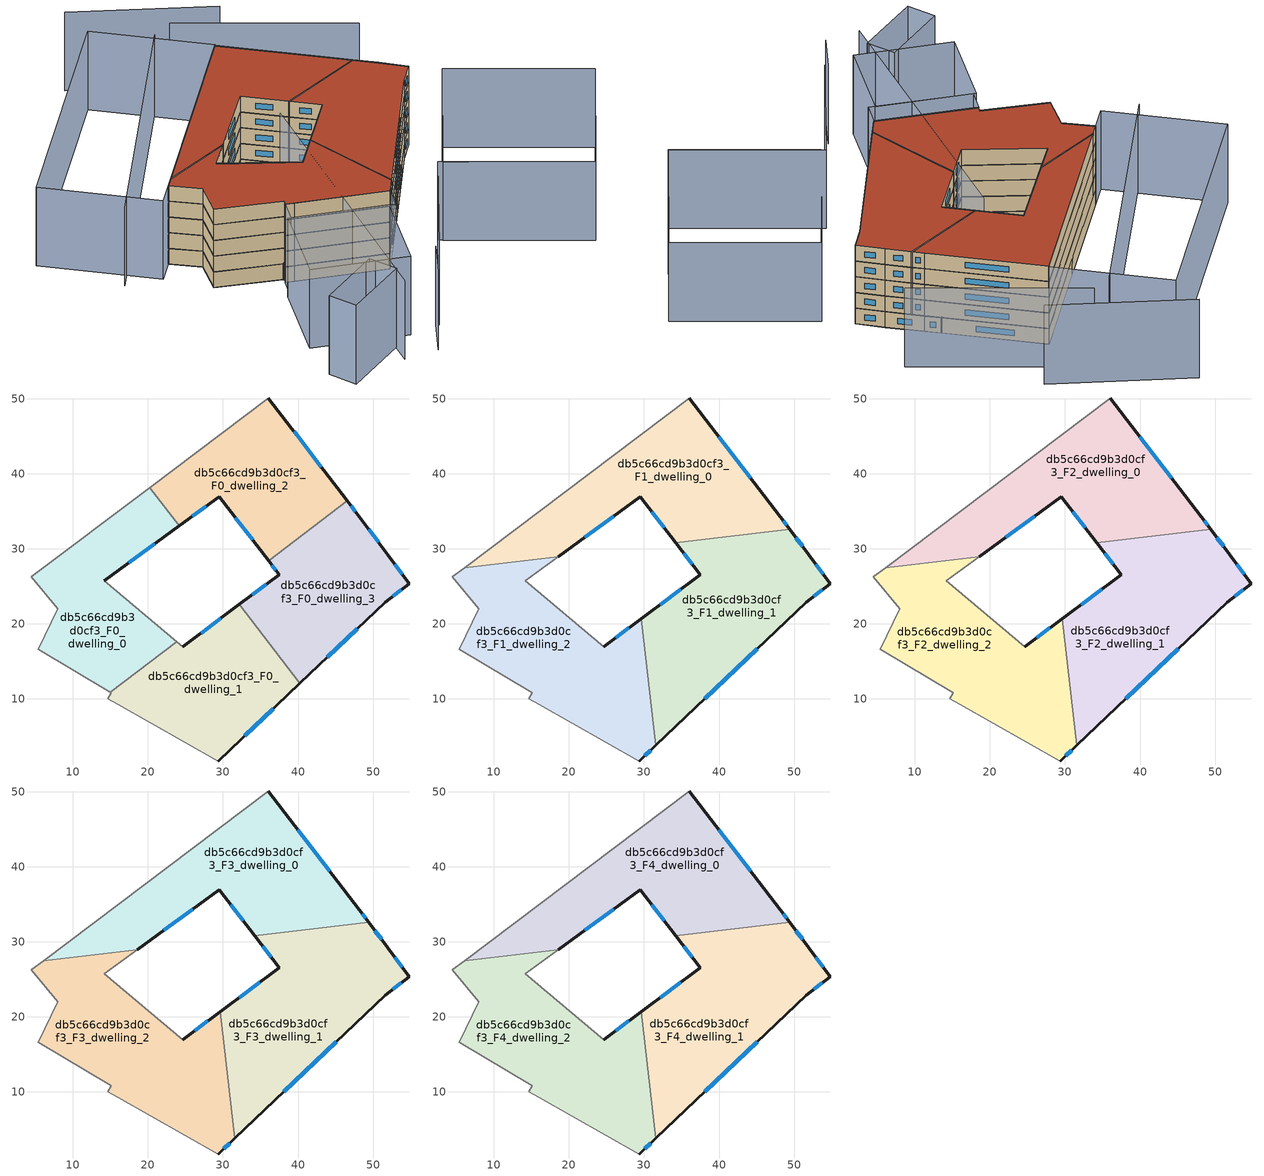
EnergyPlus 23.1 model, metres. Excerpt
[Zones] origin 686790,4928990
db5c66cd9b3d0cf3_F0_dwelling_0
 floor ground (EU_floor_Construction): 23.81,17.64 14.2,25.74 24.18,33.04 20.27,38.16 4.49,26.24 7.96,21.97 5.38,16.6 14.99,10.89 z0
 wall outside (EU_wall_Construction): 24.18,33.04 14.2,25.74 z0:3
 wall adiabatic (EU_wall_Construction): 14.2,25.74 23.81,17.64 / 14.99,10.89 5.38,16.6 7.96,21.97 4.49,26.24 20.27,38.16 z0:3
 wall to db5c66cd9b3d0cf3_F0_dwelling_2 (EU_wall_Construction): 20.27,38.16 24.18,33.04 z0:3
 wall to db5c66cd9b3d0cf3_F0_dwelling_1 (EU_wall_Construction): 23.81,17.64 14.99,10.89 z0:3
 window (EU_Window_Construction): 20.94,30.67 17.45,28.12 z0.98:2.02
db5c66cd9b3d0cf3_F0_dwelling_1
 floor ground (EU_floor_Construction): 40.23,12.06 32.19,22.58 24.65,16.93 23.81,17.64 14.99,10.89 15.14,10.8 14.68,10.02 15.98,9.28 29.37,1.72 z0
 wall outside (EU_wall_Construction): 24.65,16.93 32.19,22.58 / 40.23,12.06 29.37,1.72 z0:3
 wall to db5c66cd9b3d0cf3_F0_dwelling_3 (EU_wall_Construction): 32.19,22.58 40.23,12.06 z0:3
 wall adiabatic (EU_wall_Construction): 29.37,1.72 15.98,9.28 14.68,10.02 15.14,10.8 14.99,10.89 / 23.81,17.64 24.65,16.93 z0:3
 window (EU_Window_Construction): 27.1,18.77 29.74,20.74 / 36.7,8.7 32.9,5.08 z0.98:2.02
db5c66cd9b3d0cf3_F0_dwelling_2
 floor ground (EU_floor_Construction): 46.54,36.39 36.06,50.08 20.27,38.16 24.18,33.04 29.51,36.94 36.07,28.39 z0
 wall outside (EU_wall_Construction): 36.06,50.08 46.54,36.39 / 36.07,28.39 29.51,36.94 24.18,33.04 z0:3
 wall adiabatic (EU_wall_Construction): 20.27,38.16 36.06,50.08 z0:3
 wall to db5c66cd9b3d0cf3_F0_dwelling_3 (EU_wall_Construction): 46.54,36.39 36.07,28.39 z0:3
 window (EU_Window_Construction): 27.78,35.67 25.91,34.31 / 39.47,45.63 43.13,40.84 / 33.94,31.17 31.65,34.16 z0.98:2.02
db5c66cd9b3d0cf3_F0_dwelling_3
 floor ground (EU_floor_Construction): 51.59,22.86 54.79,25.31 51.96,29.21 48.17,34.25 46.54,36.39 36.07,28.39 37.49,26.54 32.19,22.58 40.23,12.06 z0
 wall outside (EU_wall_Construction): 32.19,22.58 37.49,26.54 36.07,28.39 / 46.54,36.39 48.17,34.25 51.96,29.21 54.79,25.31 51.59,22.86 40.23,12.06 z0:3
 window (EU_Window_Construction): 53.75,24.52 52.63,23.66 / 47.9,19.35 43.93,15.57 / 33.91,23.87 35.77,25.25 / 37.03,27.14 36.54,27.79 / 47.07,35.69 47.64,34.95 / 49.4,32.61 50.73,30.85 / 52.88,27.94 53.87,26.58 z0.98:2.02
db5c66cd9b3d0cf3_F1_dwelling_0
 floor to db5c66cd9b3d0cf3_F0_dwelling_2 (EU_floor_Construction): 46.54,36.39 36.06,50.08 20.27,38.16 24.18,33.04 29.51,36.94 34.24,30.79 40.11,31.48 z3
 floor to db5c66cd9b3d0cf3_F0_dwelling_0 (EU_floor_Construction): 24.18,33.04 20.27,38.16 6.12,27.47 18.57,28.94 z3
 floor to db5c66cd9b3d0cf3_F0_dwelling_3 (EU_floor_Construction): 49.43,32.57 48.17,34.25 46.54,36.39 40.11,31.48 z3
 wall outside (EU_wall_Construction): 34.23,30.79 29.51,36.94 18.57,28.94 / 36.06,50.08 48.17,34.25 49.43,32.57 z3:6
 wall to db5c66cd9b3d0cf3_F1_dwelling_1 (EU_wall_Construction): 49.43,32.57 34.23,30.79 z3:6
 wall to db5c66cd9b3d0cf3_F1_dwelling_2 (EU_wall_Construction): 18.57,28.94 6.12,27.47 z3:6
 wall adiabatic (EU_wall_Construction): 6.12,27.47 36.06,50.08 z3:6
 window (EU_Window_Construction): 32.7,32.79 31.05,34.94 / 25.95,34.34 22.13,31.54 / 40,44.93 44.23,39.4 / 48.58,33.71 49.02,33.12 z3.98:5.02
db5c66cd9b3d0cf3_F1_dwelling_1
 floor to db5c66cd9b3d0cf3_F0_dwelling_1 (EU_floor_Construction): 40.23,12.06 32.19,22.58 29.62,20.65 31.6,3.84 z3
 floor to db5c66cd9b3d0cf3_F0_dwelling_3 (EU_floor_Construction): 51.59,22.86 54.79,25.31 51.96,29.21 49.43,32.57 40.11,31.48 36.08,28.39 37.49,26.54 32.19,22.58 40.23,12.06 z3
 floor to db5c66cd9b3d0cf3_F0_dwelling_2 (EU_floor_Construction): 40.11,31.48 34.24,30.79 36.08,28.39 z3
 wall outside (EU_wall_Construction): 49.43,32.57 51.96,29.21 54.79,25.31 51.59,22.86 31.6,3.84 / 29.62,20.66 37.49,26.54 34.23,30.79 z3:6
 wall to db5c66cd9b3d0cf3_F1_dwelling_2 (EU_wall_Construction): 31.6,3.84 29.62,20.66 z3:6
 window (EU_Window_Construction): 36.43,27.92 35.29,29.41 / 50.26,31.48 51.14,30.31 / 52.88,27.94 53.87,26.58 / 53.75,24.52 52.63,23.66 / 45.09,16.68 38.1,10.03 / 32.18,22.57 34.93,24.63 z3.98:5.02
db5c66cd9b3d0cf3_F1_dwelling_2
 floor to db5c66cd9b3d0cf3_F0_dwelling_0 (EU_floor_Construction): 23.81,17.64 14.2,25.74 18.57,28.94 6.12,27.47 4.49,26.24 7.96,21.97 5.38,16.6 14.99,10.89 z3
 floor to db5c66cd9b3d0cf3_F0_dwelling_1 (EU_floor_Construction): 31.6,3.84 29.62,20.65 24.65,16.93 23.81,17.64 14.99,10.89 15.14,10.8 14.68,10.02 15.98,9.28 29.37,1.72 z3
 wall outside (EU_wall_Construction): 24.65,16.93 29.62,20.66 / 31.6,3.84 29.37,1.72 z3:6
 wall adiabatic (EU_wall_Construction): 18.57,28.94 14.2,25.74 24.65,16.93 / 29.37,1.72 15.98,9.28 14.68,10.02 15.14,10.8 5.38,16.6 7.96,21.97 4.49,26.24 6.12,27.47 z3:6
 window (EU_Window_Construction): 26.27,18.14 28.01,19.44 / 30.88,3.15 30.1,2.41 z3.98:5.02
db5c66cd9b3d0cf3_F2_dwelling_0
 floor to db5c66cd9b3d0cf3_F1_dwelling_0 (EU_floor_Construction): 49.43,32.57 48.17,34.25 36.06,50.08 6.12,27.47 18.57,28.94 29.51,36.94 34.23,30.79 z6
 wall outside (EU_wall_Construction): 34.23,30.79 29.51,36.94 18.57,28.94 / 36.06,50.08 48.17,34.25 49.43,32.57 z6:9
 wall to db5c66cd9b3d0cf3_F2_dwelling_1 (EU_wall_Construction): 49.43,32.57 34.23,30.79 z6:9
 wall to db5c66cd9b3d0cf3_F2_dwelling_2 (EU_wall_Construction): 18.57,28.94 6.12,27.47 z6:9
 wall adiabatic (EU_wall_Construction): 6.12,27.47 36.06,50.08 z6:9
 window (EU_Window_Construction): 32.7,32.79 31.05,34.94 / 25.95,34.34 22.13,31.54 / 40,44.93 44.23,39.4 / 48.58,33.71 49.02,33.12 z6.98:8.02
db5c66cd9b3d0cf3_F2_dwelling_1
 floor to db5c66cd9b3d0cf3_F1_dwelling_1 (EU_floor_Construction): 51.59,22.86 54.79,25.31 51.96,29.21 49.43,32.57 34.23,30.79 37.49,26.54 29.62,20.66 31.6,3.84 z6
 wall outside (EU_wall_Construction): 49.43,32.57 51.96,29.21 54.79,25.31 51.59,22.86 31.6,3.84 / 29.62,20.66 37.49,26.54 34.23,30.79 z6:9
 wall to db5c66cd9b3d0cf3_F2_dwelling_2 (EU_wall_Construction): 31.6,3.84 29.62,20.66 z6:9
 window (EU_Window_Construction): 36.43,27.92 35.29,29.41 / 50.26,31.48 51.14,30.31 / 52.88,27.94 53.87,26.58 / 53.75,24.52 52.63,23.66 / 45.09,16.68 38.1,10.03 / 32.18,22.57 34.93,24.63 z6.98:8.02
db5c66cd9b3d0cf3_F2_dwelling_2
 floor to db5c66cd9b3d0cf3_F1_dwelling_2 (EU_floor_Construction): 31.6,3.84 29.62,20.66 24.65,16.93 14.2,25.74 18.57,28.94 6.12,27.47 4.49,26.24 7.96,21.97 5.38,16.6 15.14,10.8 14.68,10.02 15.98,9.28 29.37,1.72 z6
 wall outside (EU_wall_Construction): 24.65,16.93 29.62,20.66 / 31.6,3.84 29.37,1.72 z6:9
 wall adiabatic (EU_wall_Construction): 18.57,28.94 14.2,25.74 24.65,16.93 / 29.37,1.72 15.98,9.28 14.68,10.02 15.14,10.8 5.38,16.6 7.96,21.97 4.49,26.24 6.12,27.47 z6:9
 window (EU_Window_Construction): 26.27,18.14 28.01,19.44 / 30.88,3.15 30.1,2.41 z6.98:8.02
db5c66cd9b3d0cf3_F3_dwelling_0
 floor to db5c66cd9b3d0cf3_F2_dwelling_0 (EU_floor_Construction): 49.43,32.57 48.17,34.25 36.06,50.08 6.12,27.47 18.57,28.94 29.51,36.94 34.23,30.79 z9
 wall outside (EU_wall_Construction): 34.23,30.79 29.51,36.94 18.57,28.94 / 36.06,50.08 48.17,34.25 49.43,32.57 z9:12
 wall to db5c66cd9b3d0cf3_F3_dwelling_1 (EU_wall_Construction): 49.43,32.57 34.23,30.79 z9:12
 wall to db5c66cd9b3d0cf3_F3_dwelling_2 (EU_wall_Construction): 18.57,28.94 6.12,27.47 z9:12
 wall adiabatic (EU_wall_Construction): 6.12,27.47 36.06,50.08 z9:12
 window (EU_Window_Construction): 32.7,32.79 31.05,34.94 / 25.95,34.34 22.13,31.54 / 40,44.93 44.23,39.4 / 48.58,33.71 49.02,33.12 z9.98:11.02
db5c66cd9b3d0cf3_F3_dwelling_1
 floor to db5c66cd9b3d0cf3_F2_dwelling_1 (EU_floor_Construction): 51.59,22.86 54.79,25.31 51.96,29.21 49.43,32.57 34.23,30.79 37.49,26.54 29.62,20.66 31.6,3.84 z9
 wall outside (EU_wall_Construction): 49.43,32.57 51.96,29.21 54.79,25.31 51.59,22.86 31.6,3.84 / 29.62,20.66 37.49,26.54 34.23,30.79 z9:12
 wall to db5c66cd9b3d0cf3_F3_dwelling_2 (EU_wall_Construction): 31.6,3.84 29.62,20.66 z9:12
 window (EU_Window_Construction): 36.43,27.92 35.29,29.41 / 50.26,31.48 51.14,30.31 / 52.88,27.94 53.87,26.58 / 53.75,24.52 52.63,23.66 / 45.09,16.68 38.1,10.03 / 32.18,22.57 34.93,24.63 z9.98:11.02
db5c66cd9b3d0cf3_F3_dwelling_2
 floor to db5c66cd9b3d0cf3_F2_dwelling_2 (EU_floor_Construction): 31.6,3.84 29.62,20.66 24.65,16.93 14.2,25.74 18.57,28.94 6.12,27.47 4.49,26.24 7.96,21.97 5.38,16.6 15.14,10.8 14.68,10.02 15.98,9.28 29.37,1.72 z9
 wall outside (EU_wall_Construction): 24.65,16.93 29.62,20.66 / 31.6,3.84 29.37,1.72 z9:12
 wall adiabatic (EU_wall_Construction): 18.57,28.94 14.2,25.74 24.65,16.93 / 29.37,1.72 15.98,9.28 14.68,10.02 15.14,10.8 5.38,16.6 7.96,21.97 4.49,26.24 6.12,27.47 z9:12
 window (EU_Window_Construction): 26.27,18.14 28.01,19.44 / 30.88,3.15 30.1,2.41 z9.98:11.02
db5c66cd9b3d0cf3_F4_dwelling_0
 floor to db5c66cd9b3d0cf3_F3_dwelling_0 (EU_floor_Construction): 49.43,32.57 48.17,34.25 36.06,50.08 6.12,27.47 18.57,28.94 29.51,36.94 34.23,30.79 z12
 wall outside (EU_wall_Construction): 34.23,30.79 29.51,36.94 18.57,28.94 / 36.06,50.08 48.17,34.25 49.43,32.57 z12:15
 wall to db5c66cd9b3d0cf3_F4_dwelling_1 (EU_wall_Construction): 49.43,32.57 34.23,30.79 z12:15
 wall to db5c66cd9b3d0cf3_F4_dwelling_2 (EU_wall_Construction): 18.57,28.94 6.12,27.47 z12:15
 wall adiabatic (EU_wall_Construction): 6.12,27.47 36.06,50.08 z12:15
 window (EU_Window_Construction): 32.7,32.79 31.05,34.94 / 25.95,34.34 22.13,31.54 / 40,44.93 44.23,39.4 / 48.58,33.71 49.02,33.12 z12.98:14.02
 roof outside (EU_roof_Construction): 36.06,50.08 48.17,34.25 49.43,32.57 34.23,30.79 29.51,36.94 18.57,28.94 6.12,27.47 z15
db5c66cd9b3d0cf3_F4_dwelling_1
 floor to db5c66cd9b3d0cf3_F3_dwelling_1 (EU_floor_Construction): 51.59,22.86 54.79,25.31 51.96,29.21 49.43,32.57 34.23,30.79 37.49,26.54 29.62,20.66 31.6,3.84 z12
 wall outside (EU_wall_Construction): 49.43,32.57 51.96,29.21 54.79,25.31 51.59,22.86 31.6,3.84 / 29.62,20.66 37.49,26.54 34.23,30.79 z12:15
 wall to db5c66cd9b3d0cf3_F4_dwelling_2 (EU_wall_Construction): 31.6,3.84 29.62,20.66 z12:15
 window (EU_Window_Construction): 36.43,27.92 35.29,29.41 / 50.26,31.48 51.14,30.31 / 52.88,27.94 53.87,26.58 / 53.75,24.52 52.63,23.66 / 45.09,16.68 38.1,10.03 / 32.18,22.57 34.93,24.63 z12.98:14.02
 roof outside (EU_roof_Construction): 51.96,29.21 54.79,25.31 51.59,22.86 31.6,3.84 29.62,20.66 37.49,26.54 34.23,30.79 49.43,32.57 z15
db5c66cd9b3d0cf3_F4_dwelling_2
 floor to db5c66cd9b3d0cf3_F3_dwelling_2 (EU_floor_Construction): 31.6,3.84 29.62,20.66 24.65,16.93 14.2,25.74 18.57,28.94 6.12,27.47 4.49,26.24 7.96,21.97 5.38,16.6 15.14,10.8 14.68,10.02 15.98,9.28 29.37,1.72 z12
 wall outside (EU_wall_Construction): 24.65,16.93 29.62,20.66 / 31.6,3.84 29.37,1.72 z12:15
 wall adiabatic (EU_wall_Construction): 18.57,28.94 14.2,25.74 24.65,16.93 / 29.37,1.72 15.98,9.28 14.68,10.02 15.14,10.8 5.38,16.6 7.96,21.97 4.49,26.24 6.12,27.47 z12:15
 window (EU_Window_Construction): 26.27,18.14 28.01,19.44 / 30.88,3.15 30.1,2.41 z12.98:14.02
 roof outside (EU_roof_Construction): 29.62,20.66 31.6,3.84 29.37,1.72 15.98,9.28 14.68,10.02 15.14,10.8 5.38,16.6 7.96,21.97 4.49,26.24 6.12,27.47 18.57,28.94 14.2,25.74 24.65,16.93 z15
shading: 31.12,58.67 -4.65,26.45 / 19.91,-19.86 24.3,-14.52 / 31.01,29.18 14.28,-18.27 / 24.68,-14.83 40.27,2.59 / 40.27,2.59 58.75,-13.95 / 57.03,39.4 34.96,59.4 / 43.97,57.66 24.79,72.72 / 36.23,50.21 1.14,23.71 / 1.14,23.71 -11.12,39.95 / -11.12,39.95 23.97,66.45 / 23.97,66.45 36.23,50.21 / 2.62,-13.37 14.23,-10.05 / 14.23,-10.05 15.61,-14.89 / 15.61,-14.89 4,-18.22 / 4,-18.22 2.62,-13.37 / 12.32,6.88 26.6,-0.98 / 26.6,-0.98 19.51,-13.86 / 19.51,-13.86 5.23,-6 / 5.23,-6 12.32,6.88 / 14.62,10.06 29.37,1.72 / 29.37,1.72 27.46,-1.66 / 27.46,-1.66 12.71,6.67 / 12.71,6.67 14.62,10.06 / 40.84,2.08 58.18,21.19 / 58.18,21.19 76.01,5.01 / 76.01,5.01 58.67,-14.1 / 58.67,-14.1 40.84,2.08 z0:15
[Building]
EU S2 Campaign: North Axis=0; Terrain=City; Solar Distribution=FullExterior
[Site:Location]
Bologna: Latitude=44.5; Longitude=11.25; Time Zone=1; Elevation=37
[SizingPeriod:WeatherFileDays]
AnnualSizingPeriod: Begin Month=1; Begin Day of Month=1; End Month=12; End Day of Month=31; Day of Week for Start Day=Monday; Use Weather File Daylight Saving Period=No; Use Weather File Rain and Snow Indicators=No
[MATERIAL]
EU_InternalMass_Material: Roughness=MediumRough; Thickness=0.1; Conductivity=1; Density=1800; Specific Heat=900; Thermal Absorptance=0.9; Solar Absorptance=0.7; Visible Absorptance=0.7
[MATERIAL:NOMASS] Roughness=MediumRough; Thermal Absorptance=0.9; Solar Absorptance=0.7; Visible Absorptance=0.7
Name | Thermal Resistance
EU_wall_NoMass | 0.905828
EU_roof_NoMass | 0.37593
EU_floor_NoMass | 0.67114
[WINDOWMATERIAL:SIMPLEGLAZINGSYSTEM]
EU_Window_SimpleGlazing: UFactor=4.52486; Solar Heat Gain Coefficient=0.85; Visible Transmittance=0.85
[CONSTRUCTION]
EU_wall_Construction: EU_wall_NoMass
EU_roof_Construction: EU_roof_NoMass
EU_floor_Construction: EU_floor_NoMass
EU_InternalMass_Construction: EU_InternalMass_Material
EU_Window_Construction: EU_Window_SimpleGlazing
[ZONE] Type=1; Multiplier=1; Ceiling Height=autocalculate; Floor Area=autocalculate; Part of Total Floor Area=Yes
Name | Volume
db5c66cd9b3d0cf3_F0_dwelling_0 | 811.865
db5c66cd9b3d0cf3_F1_dwelling_0; db5c66cd9b3d0cf3_F2_dwelling_0; db5c66cd9b3d0cf3_F3_dwelling_0; db5c66cd9b3d0cf3_F4_dwelling_0; db5c66cd9b3d0cf3_F1_dwelling_2; db5c66cd9b3d0cf3_F2_dwelling_2; db5c66cd9b3d0cf3_F3_dwelling_2; db5c66cd9b3d0cf3_F4_dwelling_2 | 1082.5
db5c66cd9b3d0cf3_F0_dwelling_1 | 811.838
db5c66cd9b3d0cf3_F1_dwelling_1; db5c66cd9b3d0cf3_F2_dwelling_1; db5c66cd9b3d0cf3_F3_dwelling_1; db5c66cd9b3d0cf3_F4_dwelling_1 | 1082.47
db5c66cd9b3d0cf3_F0_dwelling_2 | 811.887
db5c66cd9b3d0cf3_F0_dwelling_3 | 811.872
[INTERNALMASS] Construction=EU_InternalMass_Construction
Name | Zone or ZoneList | Surface Area
db5c66cd9b3d0cf3_F0_dwelling_0_EU_InternalMass | db5c66cd9b3d0cf3_F0_dwelling_0 | 270.622
db5c66cd9b3d0cf3_F0_dwelling_1_EU_InternalMass | db5c66cd9b3d0cf3_F0_dwelling_1 | 270.616
db5c66cd9b3d0cf3_F0_dwelling_2_EU_InternalMass | db5c66cd9b3d0cf3_F0_dwelling_2 | 270.629
db5c66cd9b3d0cf3_F0_dwelling_3_EU_InternalMass | db5c66cd9b3d0cf3_F0_dwelling_3 | 270.624
db5c66cd9b3d0cf3_F1_dwelling_0_EU_InternalMass | db5c66cd9b3d0cf3_F1_dwelling_0 | 360.834
db5c66cd9b3d0cf3_F1_dwelling_1_EU_InternalMass | db5c66cd9b3d0cf3_F1_dwelling_1 | 360.829
db5c66cd9b3d0cf3_F1_dwelling_2_EU_InternalMass | db5c66cd9b3d0cf3_F1_dwelling_2 | 360.832
db5c66cd9b3d0cf3_F2_dwelling_0_EU_InternalMass | db5c66cd9b3d0cf3_F2_dwelling_0 | 360.834
db5c66cd9b3d0cf3_F2_dwelling_1_EU_InternalMass | db5c66cd9b3d0cf3_F2_dwelling_1 | 360.829
db5c66cd9b3d0cf3_F2_dwelling_2_EU_InternalMass | db5c66cd9b3d0cf3_F2_dwelling_2 | 360.832
db5c66cd9b3d0cf3_F3_dwelling_0_EU_InternalMass | db5c66cd9b3d0cf3_F3_dwelling_0 | 360.834
db5c66cd9b3d0cf3_F3_dwelling_1_EU_InternalMass | db5c66cd9b3d0cf3_F3_dwelling_1 | 360.829
db5c66cd9b3d0cf3_F3_dwelling_2_EU_InternalMass | db5c66cd9b3d0cf3_F3_dwelling_2 | 360.832
db5c66cd9b3d0cf3_F4_dwelling_0_EU_InternalMass | db5c66cd9b3d0cf3_F4_dwelling_0 | 360.834
db5c66cd9b3d0cf3_F4_dwelling_1_EU_InternalMass | db5c66cd9b3d0cf3_F4_dwelling_1 | 360.829
db5c66cd9b3d0cf3_F4_dwelling_2_EU_InternalMass | db5c66cd9b3d0cf3_F4_dwelling_2 | 360.832
[OTHEREQUIPMENT] Fuel Type=Electricity; Design Level Calculation Method=Watts/Area; Power per Zone Floor Area=1; Fraction Latent=0; Fraction Radiant=0; Fraction Lost=0; Carbon Dioxide Generation Rate=0; EndUse Subcategory=EU_Step8_InternalGains
Name | Zone or ZoneList or Space or SpaceList | Schedule
EU_Step8_InternalGain_db5c66cd9b3d0cf3_F0_dwelling_0_f000 | db5c66cd9b3d0cf3_F0_dwelling_0 | EU_Step8_GainSchedule_db5c66cd9b3d0cf3_F0_dwelling_0_f000
EU_Step8_InternalGain_db5c66cd9b3d0cf3_F0_dwelling_1_f000 | db5c66cd9b3d0cf3_F0_dwelling_1 | EU_Step8_GainSchedule_db5c66cd9b3d0cf3_F0_dwelling_1_f000
EU_Step8_InternalGain_db5c66cd9b3d0cf3_F0_dwelling_2_f000 | db5c66cd9b3d0cf3_F0_dwelling_2 | EU_Step8_GainSchedule_db5c66cd9b3d0cf3_F0_dwelling_2_f000
EU_Step8_InternalGain_db5c66cd9b3d0cf3_F0_dwelling_3_f000 | db5c66cd9b3d0cf3_F0_dwelling_3 | EU_Step8_GainSchedule_db5c66cd9b3d0cf3_F0_dwelling_3_f000
EU_Step8_InternalGain_db5c66cd9b3d0cf3_F1_dwelling_0_f000 | db5c66cd9b3d0cf3_F1_dwelling_0 | EU_Step8_GainSchedule_db5c66cd9b3d0cf3_F1_dwelling_0_f000
EU_Step8_InternalGain_db5c66cd9b3d0cf3_F1_dwelling_1_f000 | db5c66cd9b3d0cf3_F1_dwelling_1 | EU_Step8_GainSchedule_db5c66cd9b3d0cf3_F1_dwelling_1_f000
EU_Step8_InternalGain_db5c66cd9b3d0cf3_F1_dwelling_2_f000 | db5c66cd9b3d0cf3_F1_dwelling_2 | EU_Step8_GainSchedule_db5c66cd9b3d0cf3_F1_dwelling_2_f000
EU_Step8_InternalGain_db5c66cd9b3d0cf3_F2_dwelling_0_f000 | db5c66cd9b3d0cf3_F2_dwelling_0 | EU_Step8_GainSchedule_db5c66cd9b3d0cf3_F2_dwelling_0_f000
EU_Step8_InternalGain_db5c66cd9b3d0cf3_F2_dwelling_1_f000 | db5c66cd9b3d0cf3_F2_dwelling_1 | EU_Step8_GainSchedule_db5c66cd9b3d0cf3_F2_dwelling_1_f000
EU_Step8_InternalGain_db5c66cd9b3d0cf3_F2_dwelling_2_f000 | db5c66cd9b3d0cf3_F2_dwelling_2 | EU_Step8_GainSchedule_db5c66cd9b3d0cf3_F2_dwelling_2_f000
EU_Step8_InternalGain_db5c66cd9b3d0cf3_F3_dwelling_0_f000 | db5c66cd9b3d0cf3_F3_dwelling_0 | EU_Step8_GainSchedule_db5c66cd9b3d0cf3_F3_dwelling_0_f000
EU_Step8_InternalGain_db5c66cd9b3d0cf3_F3_dwelling_1_f000 | db5c66cd9b3d0cf3_F3_dwelling_1 | EU_Step8_GainSchedule_db5c66cd9b3d0cf3_F3_dwelling_1_f000
EU_Step8_InternalGain_db5c66cd9b3d0cf3_F3_dwelling_2_f000 | db5c66cd9b3d0cf3_F3_dwelling_2 | EU_Step8_GainSchedule_db5c66cd9b3d0cf3_F3_dwelling_2_f000
EU_Step8_InternalGain_db5c66cd9b3d0cf3_F4_dwelling_0_f000 | db5c66cd9b3d0cf3_F4_dwelling_0 | EU_Step8_GainSchedule_db5c66cd9b3d0cf3_F4_dwelling_0_f000
EU_Step8_InternalGain_db5c66cd9b3d0cf3_F4_dwelling_1_f000 | db5c66cd9b3d0cf3_F4_dwelling_1 | EU_Step8_GainSchedule_db5c66cd9b3d0cf3_F4_dwelling_1_f000
EU_Step8_InternalGain_db5c66cd9b3d0cf3_F4_dwelling_2_f000 | db5c66cd9b3d0cf3_F4_dwelling_2 | EU_Step8_GainSchedule_db5c66cd9b3d0cf3_F4_dwelling_2_f000
[ZONEVENTILATION:DESIGNFLOWRATE] Schedule=EU_AlwaysOn; Design Flow Rate Calculation Method=AirChanges/Hour; Air Changes per Hour=0.73129; Ventilation Type=Natural; Fan Pressure Rise=0; Fan Total Efficiency=1; Constant Term Coefficient=1; Temperature Term Coefficient=0; Velocity Term Coefficient=0; Velocity Squared Term Coefficient=0; Minimum Indoor Temperature=-100; Maximum Indoor Temperature=100; Delta Temperature=-100; Minimum Outdoor Temperature=-100; Maximum Outdoor Temperature=100; Maximum Wind Speed=40
Name | Zone or ZoneList or Space or SpaceList
EU_ConstantAir_db5c66cd9b3d0cf3_F0_dwelling_0 | db5c66cd9b3d0cf3_F0_dwelling_0
EU_ConstantAir_db5c66cd9b3d0cf3_F0_dwelling_1 | db5c66cd9b3d0cf3_F0_dwelling_1
EU_ConstantAir_db5c66cd9b3d0cf3_F0_dwelling_2 | db5c66cd9b3d0cf3_F0_dwelling_2
EU_ConstantAir_db5c66cd9b3d0cf3_F0_dwelling_3 | db5c66cd9b3d0cf3_F0_dwelling_3
EU_ConstantAir_db5c66cd9b3d0cf3_F1_dwelling_0 | db5c66cd9b3d0cf3_F1_dwelling_0
EU_ConstantAir_db5c66cd9b3d0cf3_F1_dwelling_1 | db5c66cd9b3d0cf3_F1_dwelling_1
EU_ConstantAir_db5c66cd9b3d0cf3_F1_dwelling_2 | db5c66cd9b3d0cf3_F1_dwelling_2
EU_ConstantAir_db5c66cd9b3d0cf3_F2_dwelling_0 | db5c66cd9b3d0cf3_F2_dwelling_0
EU_ConstantAir_db5c66cd9b3d0cf3_F2_dwelling_1 | db5c66cd9b3d0cf3_F2_dwelling_1
EU_ConstantAir_db5c66cd9b3d0cf3_F2_dwelling_2 | db5c66cd9b3d0cf3_F2_dwelling_2
EU_ConstantAir_db5c66cd9b3d0cf3_F3_dwelling_0 | db5c66cd9b3d0cf3_F3_dwelling_0
EU_ConstantAir_db5c66cd9b3d0cf3_F3_dwelling_1 | db5c66cd9b3d0cf3_F3_dwelling_1
EU_ConstantAir_db5c66cd9b3d0cf3_F3_dwelling_2 | db5c66cd9b3d0cf3_F3_dwelling_2
EU_ConstantAir_db5c66cd9b3d0cf3_F4_dwelling_0 | db5c66cd9b3d0cf3_F4_dwelling_0
EU_ConstantAir_db5c66cd9b3d0cf3_F4_dwelling_1 | db5c66cd9b3d0cf3_F4_dwelling_1
EU_ConstantAir_db5c66cd9b3d0cf3_F4_dwelling_2 | db5c66cd9b3d0cf3_F4_dwelling_2
[HVACTEMPLATE:THERMOSTAT] Constant Heating Setpoint=20; Constant Cooling Setpoint=50
EU_HeatOnly_db5c66cd9b3d0cf3_F0_dwelling_0; EU_HeatOnly_db5c66cd9b3d0cf3_F0_dwelling_1; EU_HeatOnly_db5c66cd9b3d0cf3_F0_dwelling_2; EU_HeatOnly_db5c66cd9b3d0cf3_F0_dwelling_3; EU_HeatOnly_db5c66cd9b3d0cf3_F1_dwelling_0; EU_HeatOnly_db5c66cd9b3d0cf3_F1_dwelling_1; EU_HeatOnly_db5c66cd9b3d0cf3_F1_dwelling_2; EU_HeatOnly_db5c66cd9b3d0cf3_F2_dwelling_0; EU_HeatOnly_db5c66cd9b3d0cf3_F2_dwelling_1; EU_HeatOnly_db5c66cd9b3d0cf3_F2_dwelling_2; EU_HeatOnly_db5c66cd9b3d0cf3_F3_dwelling_0; EU_HeatOnly_db5c66cd9b3d0cf3_F3_dwelling_1; EU_HeatOnly_db5c66cd9b3d0cf3_F3_dwelling_2; EU_HeatOnly_db5c66cd9b3d0cf3_F4_dwelling_0; EU_HeatOnly_db5c66cd9b3d0cf3_F4_dwelling_1; EU_HeatOnly_db5c66cd9b3d0cf3_F4_dwelling_2
[HVACTEMPLATE:ZONE:IDEALLOADSAIRSYSTEM] System Availability Schedule=EU_AlwaysOn; Maximum Heating Supply Air Temperature=50; Minimum Cooling Supply Air Temperature=13; Maximum Heating Supply Air Humidity Ratio=0.0156; Minimum Cooling Supply Air Humidity Ratio=0.0077; Heating Limit=NoLimit; Cooling Limit=NoLimit; Heating Availability Schedule=EU_AlwaysOn; Cooling Availability Schedule=EU_CoolingOff; Dehumidification Control Type=ConstantSensibleHeatRatio; Cooling Sensible Heat Ratio=0.7; Dehumidification Setpoint=60; Humidification Control Type=None; Humidification Setpoint=30; Outdoor Air Method=None; Outdoor Air Flow Rate per Person=0.00944; Outdoor Air Flow Rate per Zone Floor Area=0; Outdoor Air Flow Rate per Zone=0; Demand Controlled Ventilation Type=None; Outdoor Air Economizer Type=NoEconomizer; Heat Recovery Type=None; Sensible Heat Recovery Effectiveness=0.7; Latent Heat Recovery Effectiveness=0.65
Name | Template Thermostat
db5c66cd9b3d0cf3_F0_dwelling_0 | EU_HeatOnly_db5c66cd9b3d0cf3_F0_dwelling_0
db5c66cd9b3d0cf3_F0_dwelling_1 | EU_HeatOnly_db5c66cd9b3d0cf3_F0_dwelling_1
db5c66cd9b3d0cf3_F0_dwelling_2 | EU_HeatOnly_db5c66cd9b3d0cf3_F0_dwelling_2
db5c66cd9b3d0cf3_F0_dwelling_3 | EU_HeatOnly_db5c66cd9b3d0cf3_F0_dwelling_3
db5c66cd9b3d0cf3_F1_dwelling_0 | EU_HeatOnly_db5c66cd9b3d0cf3_F1_dwelling_0
db5c66cd9b3d0cf3_F1_dwelling_1 | EU_HeatOnly_db5c66cd9b3d0cf3_F1_dwelling_1
db5c66cd9b3d0cf3_F1_dwelling_2 | EU_HeatOnly_db5c66cd9b3d0cf3_F1_dwelling_2
db5c66cd9b3d0cf3_F2_dwelling_0 | EU_HeatOnly_db5c66cd9b3d0cf3_F2_dwelling_0
db5c66cd9b3d0cf3_F2_dwelling_1 | EU_HeatOnly_db5c66cd9b3d0cf3_F2_dwelling_1
db5c66cd9b3d0cf3_F2_dwelling_2 | EU_HeatOnly_db5c66cd9b3d0cf3_F2_dwelling_2
db5c66cd9b3d0cf3_F3_dwelling_0 | EU_HeatOnly_db5c66cd9b3d0cf3_F3_dwelling_0
db5c66cd9b3d0cf3_F3_dwelling_1 | EU_HeatOnly_db5c66cd9b3d0cf3_F3_dwelling_1
db5c66cd9b3d0cf3_F3_dwelling_2 | EU_HeatOnly_db5c66cd9b3d0cf3_F3_dwelling_2
db5c66cd9b3d0cf3_F4_dwelling_0 | EU_HeatOnly_db5c66cd9b3d0cf3_F4_dwelling_0
db5c66cd9b3d0cf3_F4_dwelling_1 | EU_HeatOnly_db5c66cd9b3d0cf3_F4_dwelling_1
db5c66cd9b3d0cf3_F4_dwelling_2 | EU_HeatOnly_db5c66cd9b3d0cf3_F4_dwelling_2
[SIZING:ZONE] Zone Cooling Design Supply Air Temperature Input Method=SupplyAirTemperature; Zone Cooling Design Supply Air Temperature=13; Zone Heating Design Supply Air Temperature Input Method=SupplyAirTemperature; Zone Heating Design Supply Air Temperature=50; Zone Cooling Design Supply Air Humidity Ratio=0.008; Zone Heating Design Supply Air Humidity Ratio=0.008; Cooling Design Air Flow Method=DesignDay; Cooling Design Air Flow Rate=0; Cooling Minimum Air Flow per Zone Floor Area=0.000762; Cooling Minimum Air Flow=0; Cooling Minimum Air Flow Fraction=0.2; Heating Design Air Flow Method=DesignDay; Heating Design Air Flow Rate=0; Heating Maximum Air Flow per Zone Floor Area=0.002032; Heating Maximum Air Flow=0.141576; Heating Maximum Air Flow Fraction=0.3; Account for Dedicated Outdoor Air System=No; Dedicated Outdoor Air System Control Strategy=NeutralSupplyAir; Dedicated Outdoor Air Low Setpoint Temperature for Design=autosize; Dedicated Outdoor Air High Setpoint Temperature for Design=autosize; Zone Load Sizing Method=Sensible Load Only No Latent Load; Zone Latent Cooling Design Supply Air Humidity Ratio Input Method=HumidityRatioDifference; Zone Cooling Design Supply Air Humidity Ratio Difference=0.005; Zone Latent Heating Design Supply Air Humidity Ratio Input Method=HumidityRatioDifference; Zone Humidification Design Supply Air Humidity Ratio Difference=0.005
db5c66cd9b3d0cf3_F0_dwelling_0; db5c66cd9b3d0cf3_F0_dwelling_1; db5c66cd9b3d0cf3_F0_dwelling_2; db5c66cd9b3d0cf3_F0_dwelling_3; db5c66cd9b3d0cf3_F1_dwelling_0; db5c66cd9b3d0cf3_F1_dwelling_1; db5c66cd9b3d0cf3_F1_dwelling_2; db5c66cd9b3d0cf3_F2_dwelling_0; db5c66cd9b3d0cf3_F2_dwelling_1; db5c66cd9b3d0cf3_F2_dwelling_2; db5c66cd9b3d0cf3_F3_dwelling_0; db5c66cd9b3d0cf3_F3_dwelling_1; db5c66cd9b3d0cf3_F3_dwelling_2; db5c66cd9b3d0cf3_F4_dwelling_0; db5c66cd9b3d0cf3_F4_dwelling_1; db5c66cd9b3d0cf3_F4_dwelling_2
[SCHEDULE:CONSTANT]
Name | Hourly Value
EU_AlwaysOn | 1
EU_CoolingOff | 0
[SCHEDULE:FILE] Column Number=1; Rows to Skip at Top=0; Number of Hours of Data=8760; Column Separator=Comma; Interpolate to Timestep=No; Minutes per Item=60; Adjust Schedule for Daylight Savings=Yes
Name | File
EU_Step8_GainSchedule_db5c66cd9b3d0cf3_F0_dwelling_0_f000 | ../../schedules/db5c66cd9b3d0cf3/db5c66cd9b3d0cf3_F0_dwelling_0_f000_gain.csv
EU_Step8_GainSchedule_db5c66cd9b3d0cf3_F0_dwelling_1_f000 | ../../schedules/db5c66cd9b3d0cf3/db5c66cd9b3d0cf3_F0_dwelling_1_f000_gain.csv
EU_Step8_GainSchedule_db5c66cd9b3d0cf3_F0_dwelling_2_f000 | ../../schedules/db5c66cd9b3d0cf3/db5c66cd9b3d0cf3_F0_dwelling_2_f000_gain.csv
EU_Step8_GainSchedule_db5c66cd9b3d0cf3_F0_dwelling_3_f000 | ../../schedules/db5c66cd9b3d0cf3/db5c66cd9b3d0cf3_F0_dwelling_3_f000_gain.csv
EU_Step8_GainSchedule_db5c66cd9b3d0cf3_F1_dwelling_0_f000 | ../../schedules/db5c66cd9b3d0cf3/db5c66cd9b3d0cf3_F1_dwelling_0_f000_gain.csv
EU_Step8_GainSchedule_db5c66cd9b3d0cf3_F1_dwelling_1_f000 | ../../schedules/db5c66cd9b3d0cf3/db5c66cd9b3d0cf3_F1_dwelling_1_f000_gain.csv
EU_Step8_GainSchedule_db5c66cd9b3d0cf3_F1_dwelling_2_f000 | ../../schedules/db5c66cd9b3d0cf3/db5c66cd9b3d0cf3_F1_dwelling_2_f000_gain.csv
EU_Step8_GainSchedule_db5c66cd9b3d0cf3_F2_dwelling_0_f000 | ../../schedules/db5c66cd9b3d0cf3/db5c66cd9b3d0cf3_F2_dwelling_0_f000_gain.csv
EU_Step8_GainSchedule_db5c66cd9b3d0cf3_F2_dwelling_1_f000 | ../../schedules/db5c66cd9b3d0cf3/db5c66cd9b3d0cf3_F2_dwelling_1_f000_gain.csv
EU_Step8_GainSchedule_db5c66cd9b3d0cf3_F2_dwelling_2_f000 | ../../schedules/db5c66cd9b3d0cf3/db5c66cd9b3d0cf3_F2_dwelling_2_f000_gain.csv
EU_Step8_GainSchedule_db5c66cd9b3d0cf3_F3_dwelling_0_f000 | ../../schedules/db5c66cd9b3d0cf3/db5c66cd9b3d0cf3_F3_dwelling_0_f000_gain.csv
EU_Step8_GainSchedule_db5c66cd9b3d0cf3_F3_dwelling_1_f000 | ../../schedules/db5c66cd9b3d0cf3/db5c66cd9b3d0cf3_F3_dwelling_1_f000_gain.csv
EU_Step8_GainSchedule_db5c66cd9b3d0cf3_F3_dwelling_2_f000 | ../../schedules/db5c66cd9b3d0cf3/db5c66cd9b3d0cf3_F3_dwelling_2_f000_gain.csv
EU_Step8_GainSchedule_db5c66cd9b3d0cf3_F4_dwelling_0_f000 | ../../schedules/db5c66cd9b3d0cf3/db5c66cd9b3d0cf3_F4_dwelling_0_f000_gain.csv
EU_Step8_GainSchedule_db5c66cd9b3d0cf3_F4_dwelling_1_f000 | ../../schedules/db5c66cd9b3d0cf3/db5c66cd9b3d0cf3_F4_dwelling_1_f000_gain.csv
EU_Step8_GainSchedule_db5c66cd9b3d0cf3_F4_dwelling_2_f000 | ../../schedules/db5c66cd9b3d0cf3/db5c66cd9b3d0cf3_F4_dwelling_2_f000_gain.csv
